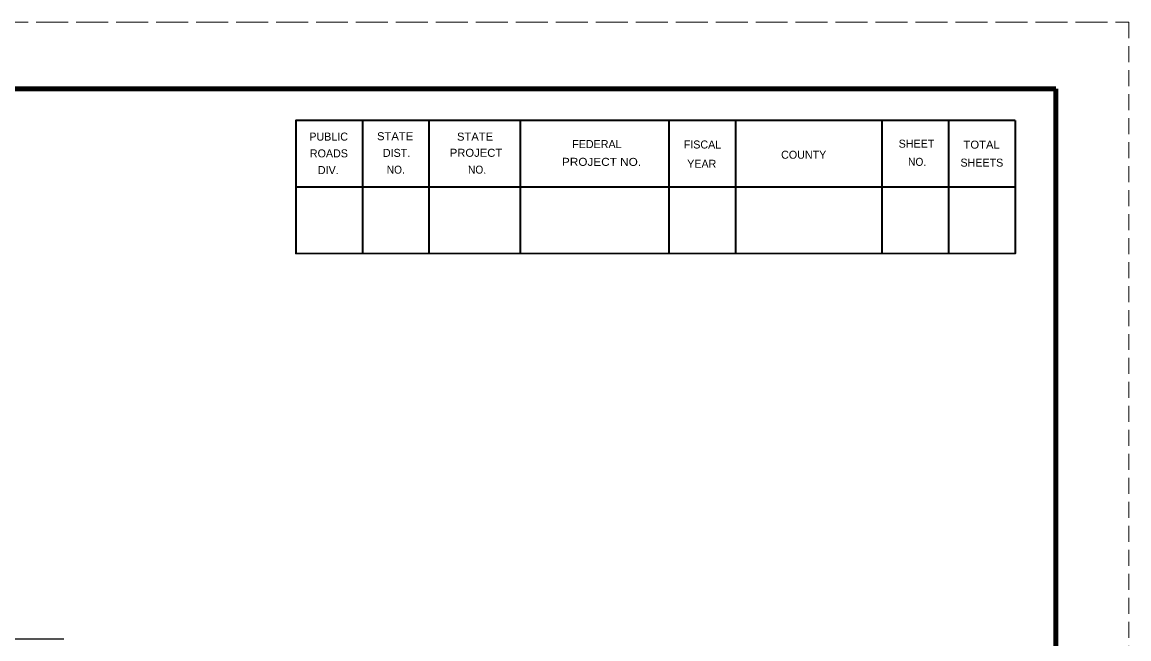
# Model space of a CAD drawing. Extents: x 930 to 1610, y -455 to -15.
# Drawn here: x 1443.9 to 1610, y -107.4 to -14.9 of the extents above; entities that cross this region are included whole.
import ezdxf

# ---------------------------------------------------------------- set-up
doc = ezdxf.new("R2010")
doc.units = 0
doc.header["$LTSCALE"] = 0.8
doc.linetypes.add('LONG_DASHED', pattern=[7.5, 6, -1.5])
doc.linetypes.add('MEDIUM_DASHED', pattern=[4.5, 3, -1.5])
doc.layers.add('1', color=7, linetype='Continuous', lineweight=53)
doc.layers.add('61', color=7, linetype='Continuous', lineweight=35)

msp = doc.modelspace()

# ---------------------------------------------------------------- linework, layer by layer
at = {"layer": '1', "linetype": 'MEDIUM_DASHED', "lineweight": 13}
msp.add_line((1610.0327, -14.8872), (1610.0127, -454.9072), dxfattribs=at)
at = {"layer": '1', "lineweight": 25}
for p, q in [((1442.8564, -107.4277), (1447.8564, -107.4277)), ((1447.8564, -107.4277), (1450.1782, -107.4277))]:
    msp.add_line(p, q, dxfattribs=at)
at = {"layer": '61', "linetype": 'LONG_DASHED', "lineweight": 13}
msp.add_line((930.0127, -14.8872), (1610.0327, -14.8872), dxfattribs=at)
at = {"layer": '61', "lineweight": 158}
msp.add_line((1599.0527, -24.8872), (1599.0727, -444.9272), dxfattribs=at)
at = {"layer": '61'}
for p, q in [((1494.9727, -29.6472), (1494.9727, -49.6472)), ((1504.9727, -29.6472), (1504.9727, -49.6472)), ((1518.6527, -29.6472), (1518.6527, -49.6472)), ((1540.9727, -29.6472), (1540.9727, -49.6472)), ((1550.9727, -29.6472), (1550.9727, -49.6472)), ((1572.9527, -29.6272), (1572.9527, -49.6272)), ((1582.9527, -29.6272), (1582.9527, -49.6272)), ((1592.9727, -39.6672), (1484.9527, -39.6472))]:
    msp.add_line(p, q, dxfattribs=at)
at = {"layer": '61', "lineweight": 158}
msp.add_lwpolyline([(1599.0527, -24.8872), (960.0127, -24.8872), (960.0127, -444.9072)], dxfattribs=at)
at = {"layer": '61'}
for points in [[(1592.9527, -29.6272), (1484.9727, -29.6472), (1484.9727, -49.6472)], [(1592.9527, -29.6272), (1592.9527, -49.6272), (1484.9727, -49.6472)]]:
    msp.add_lwpolyline(points, dxfattribs=at)

# ---------------------------------------------------------------- texts
for s, rotation, p in [('PUBLIC', 0.033, (1487.0127, -32.6672)), ('FEDERAL', 0.007, (1526.4727, -33.7872)), ('FISCAL', 359.942, (1543.2127, -33.8472)), ('SHEET', 0.059, (1575.4727, -33.7272)), ('ROADS', 0.124, (1487.0927, -35.1872)), ('DIST.', 0.056, (1498.0527, -35.1072)), ('COUNTY', 0.069, (1557.8327, -35.3872)), ('DIV.', 359.932, (1488.2927, -37.6872)), ('YEAR', 0.105, (1543.7327, -36.7472)), ('SHEETS', 359.959, (1584.7527, -36.5672))]:
    msp.add_text(s, height=1.201, rotation=rotation, dxfattribs=at).set_placement(p)
for s, rotation, width, p in [('STATE', 0.059, 1.05, (1497.1727, -32.6072)), ('STATE', 0.059, 1.05, (1509.1727, -32.6672)), ('TOTAL', 359.926, 1.05, (1585.2127, -33.8672)), ('PROJECT', 359.908, 1.05, (1508.0927, -35.0872)), ('NO.', 359.852, 0.95, (1498.6327, -37.6272)), ('NO.', 0.225, 0.95, (1510.8327, -37.6272)), ('PROJECT NO.', 359.922, 1.1, (1524.9327, -36.4472)), ('NO.', 359.852, 0.95, (1576.8927, -36.4472))]:
    msp.add_text(s, height=1.201, rotation=rotation, dxfattribs=dict(at, width=width)).set_placement(p)

doc.saveas('drawing.dxf')
